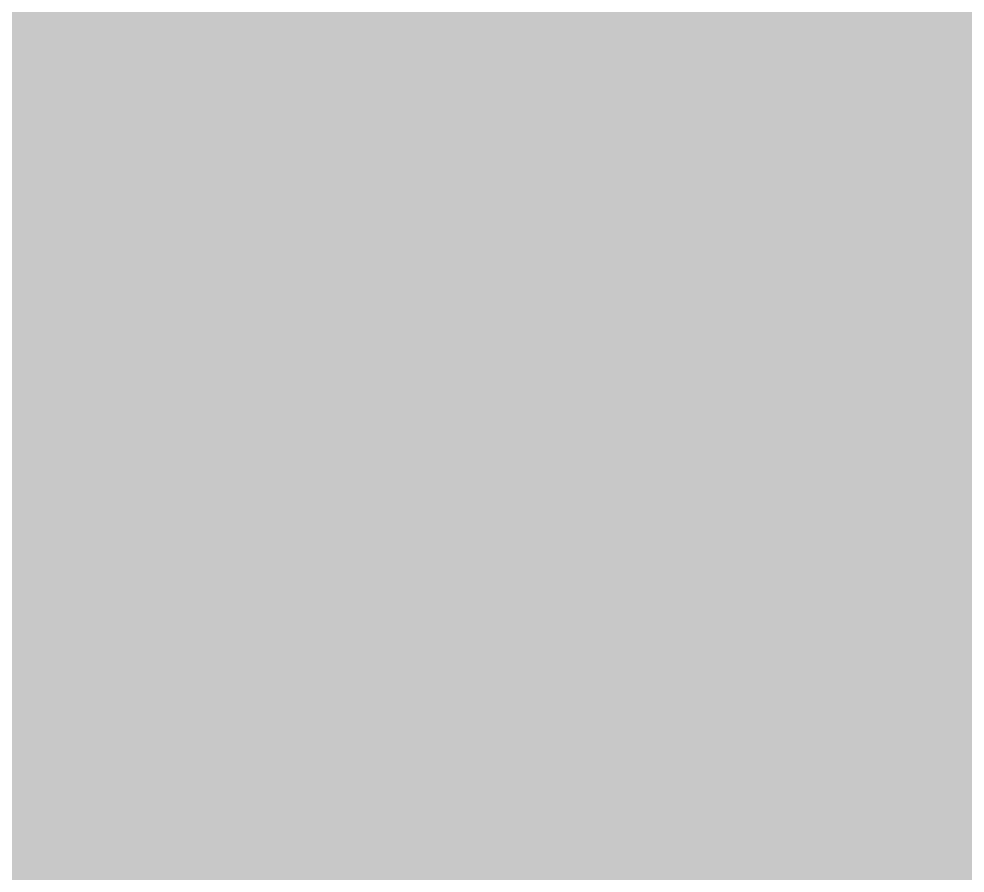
# Model space of a CAD drawing. Header units: inches. Extents: x -0.16 to 1.73, y -0.16 to 1.34.
# Drawn here: x 0.145286 to 0.146739, y 0.042113 to 0.043425 of the extents above; entities that cross this region are included whole.
import ezdxf

# ---------------------------------------------------------------- set-up
doc = ezdxf.new("R2010")
doc.units = ezdxf.units.IN
doc.header["$MEASUREMENT"] = 0
doc.layers.add('Top Layer', color=1, linetype='Continuous')
doc.layers.add('Top Overlay', color=2, linetype='Continuous')

# ---------------------------------------------------------------- blocks, each defined once
blk = doc.blocks.new('USB_SMD_KH_TYPE_C_L6_5_16P_STM_8')
at = {"layer": 'Top Overlay'}
blk.add_lwpolyline([(-0.18, 0.06, 0.01, 0.01, 0), (-0.122919, 0.06, 0.01, 0.01, 0)], format="xyseb", dxfattribs=at)

msp = doc.modelspace()

# ---------------------------------------------------------------- hatches: boundary and pattern name
at = {"layer": 'Top Layer'}
h = msp.add_hatch(color=1, dxfattribs=at)
h.paths.add_polyline_path([(-0.0629738, 0.6250201), (-0.0612721, 0.6249753), (-0.0600152, 0.6248647), (-0.0590666, 0.6247072), (-0.058923, 0.6246688), (-0.058923, 0.6193706), (-0.0541365, 0.6193706), (-0.0540981, 0.619227), (-0.0539406, 0.6182784), (-0.05383, 0.6170215), (-0.0537852, 0.6153199), (-0.0535085, 0.6146986), (-0.0535085, 0.4830007), (-0.0535086, 0.4830002), (-0.0526548, 0.4787082), (-0.0502236, 0.4750696), (-0.0443659, 0.469212), (-0.0443657, 0.4692117), (-0.0407271, 0.4667805), (-0.0364351, 0.4659268), (-0.033219, 0.4659268), (-0.0325977, 0.4656501), (-0.030896, 0.4656053), (-0.0296391, 0.4654947), (-0.0286905, 0.4653372), (-0.0285469, 0.4652988), (-0.0285469, 0.4593313), (0.0027426, 0.4593313), (0.0043954, 0.4564723), (0.0027425, 0.4536133), (-0.0285469, 0.4536133), (-0.0285469, 0.4179913), (0.0070751, 0.4179913), (0.0070751, 0.4238475), (0.0078185, 0.4239175), (0.009102, 0.4239429), (0.0103718, 0.4244986), (0.0132653, 0.4250742), (0.0169039, 0.4275054), (0.0288036, 0.4394052), (0.0288039, 0.4394054), (0.0312351, 0.443044), (0.0320888, 0.447336), (0.0320888, 0.4703265), (0.0367082, 0.47224), (0.0372004, 0.4717478), (0.0372006, 0.4717475), (0.0408392, 0.4693163), (0.0451219, 0.4684645), (0.0457473, 0.4681859), (0.047449, 0.4681411), (0.0487059, 0.4680305), (0.0496545, 0.467873), (0.0497981, 0.4678346), (0.0497981, 0.4593314), (0.049798, 0.4593314), (0.0506536, 0.4564723), (0.049798, 0.4536132), (0.0497981, 0.4536132), (0.0497981, 0.4179913), (0.0854201, 0.4179913), (0.0854201, 0.4536132), (0.0854202, 0.4536132), (0.0845646, 0.4564723), (0.0854202, 0.4593314), (0.0854201, 0.4593314), (0.0854201, 0.4949533), (0.0572998, 0.4949533), (0.0567342, 0.4952762), (0.0562972, 0.4951568), (0.0558774, 0.4953276), (0.0554888, 0.4951638), (0.0504888, 0.4969699), (0.0504888, 0.546936), (0.0496351, 0.551228), (0.0472039, 0.5548666), (0.0472036, 0.5548668), (0.0226888, 0.5793817), (0.0226888, 0.5899188), (0.0226895, 0.5899205), (0.1084728, 0.5899205), (0.1084733, 0.5899204), (0.1127653, 0.5907742), (0.1164039, 0.5932054), (0.1374161, 0.6142176), (0.1420355, 0.6123042), (0.1420355, 0.4941093), (0.1430833, 0.4888418), (0.146067, 0.4843763), (0.1553699, 0.4750734), (0.1598355, 0.4720897), (0.1651029, 0.4710419), (0.2347731, 0.4710419), (0.2400406, 0.4720897), (0.2445061, 0.4750734), (0.2506733, 0.4812406), (0.2517037, 0.4816674), (0.2556419, 0.4856056), (0.2577733, 0.4907512), (0.2577733, 0.492306), (0.261475, 0.492306), (0.261475, 0.5175154), (0.2616046, 0.5176796), (0.2614968, 0.5185948), (0.2618494, 0.519446), (0.261475, 0.5203499), (0.261475, 0.525566), (0.2595861, 0.525566), (0.2591896, 0.5305346), (0.2618283, 0.5398468), (0.2629323, 0.5398468), (0.2629323, 0.5420321), (0.2629571, 0.5420361), (0.2692138, 0.5424546), (0.2718809, 0.5424828), (0.2724188, 0.5427123), (0.2772768, 0.5427123), (0.2825443, 0.5437601), (0.2870098, 0.5467438), (0.290706, 0.55044), (0.2950819, 0.5495695), (0.29902, 0.5456314), (0.3041656, 0.5435), (0.3097351, 0.5435), (0.3111592, 0.5425485), (0.3111592, 0.5311623), (0.3444192, 0.5311623), (0.3444192, 0.5363107), (0.3494192, 0.5383818), (0.3504696, 0.5373314), (0.3556152, 0.5352), (0.3587216, 0.5352), (0.3587216, 0.5311623), (0.3919814, 0.5311623), (0.3919816, 0.5311621), (0.3919816, 0.5311622), (0.3969816, 0.5312223), (0.397277, 0.5311), (0.4028466, 0.5311), (0.4030618, 0.5311891), (0.4080618, 0.5311622), (0.4080619, 0.5311621), (0.408062, 0.5311623), (0.4342979, 0.5311623), (0.4352018, 0.5307879), (0.4361057, 0.5311623), (0.4408088, 0.5311623), (0.4408088, 0.4840243), (0.440085, 0.4833005), (0.3957196, 0.4833005), (0.3904521, 0.4822527), (0.3859866, 0.479269), (0.3632909, 0.4565733), (0.3627224, 0.4563378), (0.3587842, 0.4523996), (0.3566528, 0.447254), (0.3566528, 0.4416844), (0.3569088, 0.4410664), (0.3569088, 0.4295266), (0.3519088, 0.4274555), (0.3440929, 0.4352714), (0.3388004, 0.4388077), (0.3325575, 0.4400495), (0.2807467, 0.4400495), (0.2782833, 0.4405395), (0.2720404, 0.4392977), (0.2695735, 0.4376494), (0.2521418, 0.4376494), (0.2470049, 0.4366276), (0.24265, 0.4337178), (0.2397402, 0.4293629), (0.2387184, 0.424226), (0.2397402, 0.4190891), (0.2399904, 0.4187147), (0.2394306, 0.4154046), (0.2378771, 0.4129436), (0.2360442, 0.4125857), (0.2304516, 0.4163226), (0.2232333, 0.4177584), (0.122096, 0.4177584), (0.1148776, 0.4163226), (0.1087583, 0.4122337), (0.0780623, 0.3815377), (0.0739734, 0.3754184), (0.0725376, 0.3682), (0.0725376, 0.291754), (0.0739734, 0.2845356), (0.0780623, 0.2784163), (0.0947803, 0.2616983), (0.1008996, 0.2576094), (0.108118, 0.2561736), (0.2216143, 0.2561736), (0.2237337, 0.2520515), (0.2237338, 0.2511735), (0.2237338, 0.2390572), (0.223675, 0.2390439), (0.2223549, 0.238846), (0.2183374, 0.2385659), (0.2158778, 0.2385297), (0.2150216, 0.2381602), (0.2097304, 0.2371077), (0.2044379, 0.2335714), (0.1915079, 0.2206414), (0.1879716, 0.2153489), (0.1867298, 0.209106), (0.1867298, 0.1103567), (0.1879716, 0.1041138), (0.1915079, 0.0988213), (0.2093865, 0.0809427), (0.2093865, 0.0508474), (0.2091165, 0.04949), (0.2103583, 0.0432471), (0.2116655, 0.0412907), (0.2116655, -0.0153467), (0.2114357, -0.0158928), (0.2114286, -0.0171633), (0.2113247, -0.0202018), (0.2112171, -0.0213271), (0.2106404, -0.0219038), (0.2079, -0.0285196), (0.2079, -0.0356804), (0.2106404, -0.0422962), (0.2112171, -0.0428729), (0.2113247, -0.0439983), (0.2114286, -0.0470368), (0.2114357, -0.0483072), (0.2116655, -0.0488533), (0.2116655, -0.07729), (0.2127133, -0.0825574), (0.2130915, -0.0831234), (0.2130915, -0.1074891), (0.2130914, -0.109274), (0.2094232, -0.1124892), (-0.0444674, -0.1124892), (-0.0446046, -0.1125165), (-0.0576488, -0.1112317), (-0.0703236, -0.1073869), (-0.0820048, -0.1011432), (-0.0922434, -0.0927405), (-0.1006461, -0.0825019), (-0.1068898, -0.0708207), (-0.1107346, -0.0581459), (-0.1120194, -0.0451017), (-0.1119921, -0.0449645), (-0.1119921, 0.5783313), (-0.1102106, 0.5795962), (-0.1069921, 0.5809091), (-0.1027115, 0.579136), (-0.0971419, 0.579136), (-0.0919963, 0.5812674), (-0.0880581, 0.5852056), (-0.0859267, 0.5903512), (-0.0859267, 0.5928245), (-0.0848386, 0.5940585), (-0.0843267, 0.5945809), (-0.0840615, 0.5952401), (-0.0838589, 0.5954427), (-0.0833961, 0.5957857), (-0.0833752, 0.5959264), (-0.081137, 0.5981646), (-0.0811367, 0.5981648), (-0.0787055, 0.6018034), (-0.0778517, 0.6060954), (-0.0778518, 0.6060959), (-0.0778518, 0.6146985), (-0.0775751, 0.6153198), (-0.0775303, 0.6170215), (-0.0774197, 0.6182784), (-0.0772622, 0.619227), (-0.0772238, 0.6193706), (-0.0724373, 0.6193706), (-0.0724373, 0.6246688), (-0.0722937, 0.6247072), (-0.0713451, 0.6248647), (-0.0700882, 0.6249753), (-0.0683866, 0.6250201), (-0.0677653, 0.6252968), (-0.0635951, 0.6252968)])
h.paths.add_polyline_path([(-0.0000094, 0.0462683), (-0.0030583, 0.0458669), (-0.0038871, 0.0458669), (-0.0042733, 0.0457069), (-0.0046969, 0.0456512), (-0.0051541, 0.0457421), (-0.0074009, 0.0452952), (-0.0119839, 0.0446918), (-0.0231424, 0.0400698), (-0.0268097, 0.0372558), (-0.0287145, 0.035983), (-0.0289735, 0.0355954), (-0.0293124, 0.0353354), (-0.0296986, 0.0351754), (-0.0302847, 0.0345893), (-0.0327243, 0.0327173), (-0.0345965, 0.0302774), (-0.0351824, 0.0296915), (-0.0353423, 0.0293055), (-0.0356025, 0.0289664), (-0.0359901, 0.0287074), (-0.037263, 0.0268024), (-0.0400768, 0.0231354), (-0.0446988, 0.0119769), (-0.0453022, 0.0073938), (-0.0457491, 0.0051469), (-0.0456582, 0.0046898), (-0.045714, 0.0042661), (-0.0458739, 0.00388), (-0.0458739, 0.0030513), (-0.0462753, 0.0000024), (-0.0458739, -0.0030465), (-0.0458739, -0.0038753), (-0.0457139, -0.0042615), (-0.0456582, -0.0046851), (-0.0457491, -0.0051422), (-0.0453022, -0.0073892), (-0.0446988, -0.0119721), (-0.0400768, -0.0231306), (-0.0372635, -0.0267969), (-0.0359901, -0.0287027), (-0.0356023, -0.0289618), (-0.0353426, -0.0293003), (-0.0351825, -0.0296868), (-0.0345959, -0.0302734), (-0.0327243, -0.0327125), (-0.0302848, -0.0345844), (-0.0296986, -0.0351706), (-0.0293124, -0.0353306), (-0.0289736, -0.0355905), (-0.0287145, -0.0359783), (-0.0268087, -0.0372517), (-0.0231424, -0.040065), (-0.0119839, -0.044687), (-0.007401, -0.0452904), (-0.005154, -0.0457373), (-0.0046969, -0.0456464), (-0.0042733, -0.0457021), (-0.0038871, -0.0458621), (-0.0030583, -0.0458621), (-0.0000094, -0.0462635), (0.0030395, -0.0458621), (0.0038682, -0.0458621), (0.0042543, -0.0457022), (0.004678, -0.0456464), (0.0051351, -0.0457373), (0.007382, -0.0452904), (0.0119651, -0.044687), (0.0231236, -0.040065), (0.0267906, -0.0372512), (0.0286956, -0.0359783), (0.0289546, -0.0355907), (0.0292934, -0.0353307), (0.0296797, -0.0351707), (0.0302659, -0.0345845), (0.0327055, -0.0327125), (0.0345777, -0.0302726), (0.0351635, -0.0296868), (0.0353234, -0.0293008), (0.0355836, -0.0289617), (0.0359712, -0.0287027), (0.037244, -0.0267979), (0.040058, -0.0231306), (0.04468, -0.0119721), (0.0452834, -0.0073891), (0.0457303, -0.0051423), (0.0456394, -0.0046851), (0.0456951, -0.0042615), (0.0458551, -0.0038753), (0.0458551, -0.0030465), (0.0462565, 0.0000024), (0.0458551, 0.0030513), (0.0458551, 0.00388), (0.0456952, 0.0042661), (0.0456394, 0.0046899), (0.0457303, 0.005147), (0.0452834, 0.0073936), (0.04468, 0.0119769), (0.040058, 0.0231354), (0.0372434, 0.0268034), (0.0359712, 0.0287074), (0.0355838, 0.0289663), (0.0353235, 0.0293055), (0.0351636, 0.0296915), (0.0345778, 0.0302773), (0.0327055, 0.0327173), (0.0302652, 0.0345899), (0.0296797, 0.0351753), (0.029294, 0.0353351), (0.0289545, 0.0355956), (0.0286956, 0.035983), (0.0267916, 0.0372552), (0.0231236, 0.0400698), (0.0119651, 0.0446918), (0.0073818, 0.0452952), (0.0051352, 0.0457421), (0.0046781, 0.0456512), (0.0042543, 0.045707), (0.0038682, 0.0458669), (0.0030395, 0.0458669)], flags=0)

# ---------------------------------------------------------------- block references
msp.add_blockref('USB_SMD_KH_TYPE_C_L6_5_16P_STM_8', (0.3022, -0.0139))

doc.saveas('drawing.dxf')
